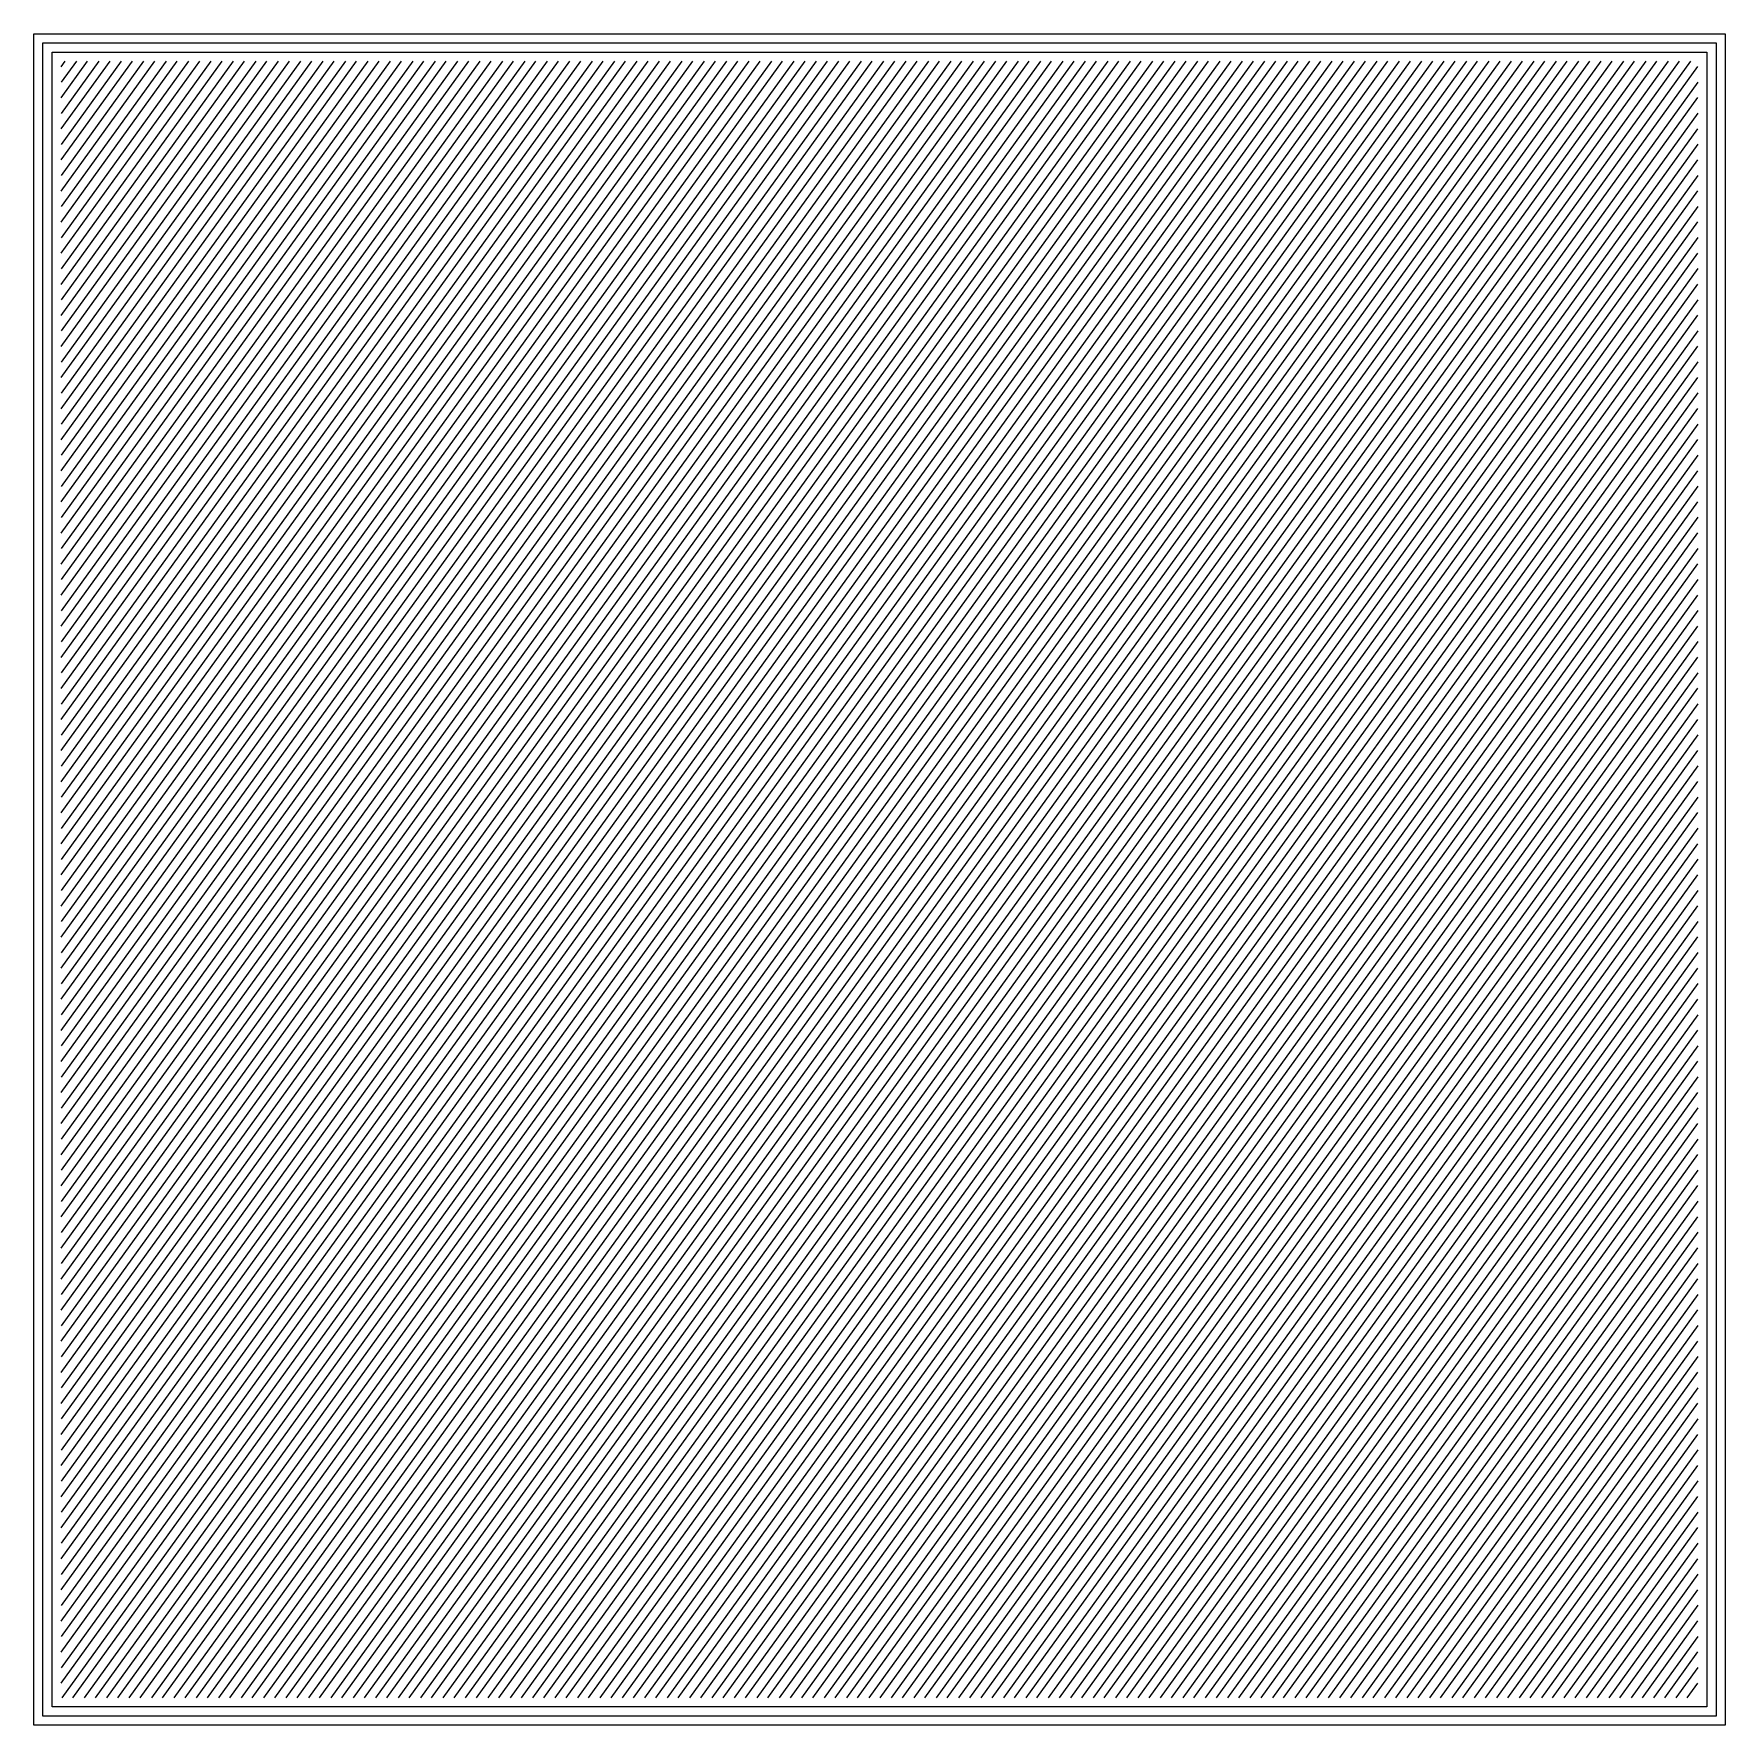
# Model space of a CAD drawing. Header units: metres. Extents: x 0.1 to 14.9, y 0.1 to 14.9.
import ezdxf

# ---------------------------------------------------------------- set-up
doc = ezdxf.new("R2010")
doc.units = ezdxf.units.M

msp = doc.modelspace()

# ---------------------------------------------------------------- linework, layer by layer
for p, q in [((0.299, 14.65142), (0.33475, 14.701)), ((0.43339, 14.701), (0.299, 14.51466)), ((0.299, 14.3779), (0.53202, 14.701)), ((0.63067, 14.701), (0.299, 14.24113)), ((0.299, 14.10438), (0.72929, 14.701)), ((0.82793, 14.701), (0.299, 13.96761)), ((0.299, 13.83085), (0.92657, 14.701)), ((1.02521, 14.701), (0.299, 13.69408)), ((0.299, 13.55733), (1.12384, 14.701)), ((1.22248, 14.701), (0.299, 13.42056)), ((0.299, 13.28381), (1.32111, 14.701)), ((1.41975, 14.701), (0.299, 13.14704)), ((0.299, 13.01028), (1.51838, 14.701)), ((1.61702, 14.701), (0.299, 12.87351)), ((0.299, 12.73676), (1.71565, 14.701)), ((1.8143, 14.701), (0.299, 12.59999)), ((0.299, 12.46323), (1.91292, 14.701)), ((2.01156, 14.701), (0.299, 12.32647)), ((0.299, 12.18971), (2.11019, 14.701)), ((2.20884, 14.701), (0.299, 12.05294)), ((0.299, 11.91619), (2.30747, 14.701)), ((2.40611, 14.701), (0.299, 11.77942)), ((0.299, 11.64266), (2.50474, 14.701)), ((2.60338, 14.701), (0.299, 11.5059)), ((0.299, 11.36914), (2.70201, 14.701)), ((2.80065, 14.701), (0.299, 11.23237)), ((0.299, 11.09562), (2.89928, 14.701)), ((2.99792, 14.701), (0.299, 10.95885)), ((0.299, 10.82209), (3.09655, 14.701)), ((3.19519, 14.701), (0.299, 10.68532)), ((0.299, 10.54857), (3.29382, 14.701)), ((3.39247, 14.701), (0.299, 10.4118)), ((0.299, 10.27505), (3.4911, 14.701)), ((3.58974, 14.701), (0.299, 10.13828)), ((0.299, 10.00152), (3.68837, 14.701)), ((3.78701, 14.701), (0.299, 9.86475)), ((0.299, 9.72799), (3.88564, 14.701)), ((3.98428, 14.701), (0.299, 9.59123)), ((0.299, 9.45447), (4.08292, 14.701)), ((4.18155, 14.701), (0.299, 9.31771)), ((0.299, 9.18095), (4.28018, 14.701)), ((4.37882, 14.701), (0.299, 9.04418)), ((0.299, 8.90742), (4.47746, 14.701)), ((4.57609, 14.701), (0.299, 8.77066)), ((0.299, 8.63389), (4.67473, 14.701)), ((4.77337, 14.701), (0.299, 8.49713)), ((0.299, 8.36037), (4.872, 14.701)), ((4.97064, 14.701), (0.299, 8.22361)), ((0.299, 8.08685), (5.06927, 14.701)), ((5.16791, 14.701), (0.299, 7.95009)), ((0.299, 7.81332), (5.26654, 14.701)), ((5.36518, 14.701), (0.299, 7.67656)), ((0.299, 7.5398), (5.46381, 14.701)), ((5.56245, 14.701), (0.299, 7.40304)), ((0.299, 7.26627), (5.66109, 14.701)), ((5.75972, 14.701), (0.299, 7.12952)), ((0.299, 6.99275), (5.85835, 14.701)), ((5.95699, 14.701), (0.299, 6.85599)), ((0.299, 6.71923), (6.05563, 14.701)), ((6.15426, 14.701), (0.299, 6.58247)), ((0.299, 6.4457), (6.2529, 14.701)), ((6.35154, 14.701), (0.299, 6.30895)), ((0.299, 6.17218), (6.45017, 14.701)), ((6.54881, 14.701), (0.299, 6.03542)), ((0.299, 5.89866), (6.64744, 14.701)), ((6.74608, 14.701), (0.299, 5.7619)), ((0.299, 5.62513), (6.84471, 14.701)), ((6.94335, 14.701), (0.299, 5.48838)), ((0.299, 5.35161), (7.04198, 14.701)), ((7.14062, 14.701), (0.299, 5.21485)), ((0.299, 5.07809), (7.23926, 14.701)), ((7.33789, 14.701), (0.299, 4.94133)), ((0.299, 4.80457), (7.43653, 14.701)), ((7.53517, 14.701), (0.299, 4.6678)), ((0.299, 4.53104), (7.6338, 14.701)), ((7.73244, 14.701), (0.299, 4.39428)), ((0.299, 4.25751), (7.83107, 14.701)), ((7.92971, 14.701), (0.299, 4.12076)), ((0.299, 3.98399), (8.02834, 14.701)), ((8.12698, 14.701), (0.299, 3.84723)), ((0.299, 3.71046), (8.22561, 14.701)), ((8.32425, 14.701), (0.299, 3.57371)), ((0.299, 3.43694), (8.42289, 14.701)), ((8.52152, 14.701), (0.299, 3.30018)), ((0.299, 3.16342), (8.62016, 14.701)), ((8.71879, 14.701), (0.299, 3.02666)), ((0.299, 2.88989), (8.81743, 14.701)), ((8.91607, 14.701), (0.299, 2.75314)), ((0.299, 2.61637), (9.0147, 14.701)), ((9.11334, 14.701), (0.299, 2.47961)), ((0.299, 2.34285), (9.21197, 14.701)), ((9.31061, 14.701), (0.299, 2.20609)), ((0.299, 2.06932), (9.40925, 14.701)), ((9.50788, 14.701), (0.299, 1.93257)), ((0.299, 1.7958), (9.60652, 14.701)), ((9.70515, 14.701), (0.299, 1.65904)), ((0.299, 1.52228), (9.8038, 14.701)), ((9.90242, 14.701), (0.299, 1.38552)), ((0.299, 1.24875), (10.00107, 14.701)), ((10.0997, 14.701), (0.299, 1.112)), ((0.299, 0.97523), (10.19834, 14.701)), ((10.29697, 14.701), (0.299, 0.83847)), ((0.299, 0.70171), (10.39561, 14.701)), ((10.49424, 14.701), (0.299, 0.56495)), ((0.299, 0.42818), (10.59288, 14.701)), ((10.69151, 14.701), (0.30446, 0.299)), ((0.4031, 0.299), (10.79015, 14.701)), ((10.88878, 14.701), (0.50173, 0.299)), ((0.60037, 0.299), (10.98743, 14.701)), ((11.08605, 14.701), (0.699, 0.299)), ((0.79764, 0.299), (11.1847, 14.701)), ((11.28333, 14.701), (0.89627, 0.299)), ((0.99492, 0.299), (11.38197, 14.701)), ((11.4806, 14.701), (1.09354, 0.299)), ((1.19219, 0.299), (11.57924, 14.701)), ((11.67787, 14.701), (1.29082, 0.299)), ((1.38945, 0.299), (11.77651, 14.701)), ((11.87514, 14.701), (1.48809, 0.299)), ((1.58673, 0.299), (11.97378, 14.701)), ((12.07241, 14.701), (1.68536, 0.299)), ((1.784, 0.299), (12.17105, 14.701)), ((12.26968, 14.701), (1.88263, 0.299)), ((1.98127, 0.299), (12.36833, 14.701)), ((12.46695, 14.701), (2.0799, 0.299)), ((2.17855, 0.299), (12.56559, 14.701)), ((12.66423, 14.701), (2.27717, 0.299)), ((2.37582, 0.299), (12.76286, 14.701)), ((12.8615, 14.701), (2.47445, 0.299)), ((2.57308, 0.299), (12.96014, 14.701)), ((13.05877, 14.701), (2.67172, 0.299)), ((2.77036, 0.299), (13.15741, 14.701)), ((13.25604, 14.701), (2.86899, 0.299)), ((2.96763, 0.299), (13.35468, 14.701)), ((13.45331, 14.701), (3.06626, 0.299)), ((3.1649, 0.299), (13.55196, 14.701)), ((13.65058, 14.701), (3.26353, 0.299)), ((3.36218, 0.299), (13.74922, 14.701)), ((13.84786, 14.701), (3.4608, 0.299)), ((3.55944, 0.299), (13.94649, 14.701)), ((14.04513, 14.701), (3.65808, 0.299)), ((3.75671, 0.299), (14.14377, 14.701)), ((14.2424, 14.701), (3.85535, 0.299)), ((3.95398, 0.299), (14.34104, 14.701)), ((14.43967, 14.701), (4.05262, 0.299)), ((4.15126, 0.299), (14.53831, 14.701)), ((14.63694, 14.701), (4.24989, 0.299)), ((4.34853, 0.299), (14.701, 14.65304)), ((14.701, 14.51629), (4.44716, 0.299)), ((4.5458, 0.299), (14.701, 14.37952)), ((14.701, 14.24276), (4.64443, 0.299)), ((4.74307, 0.299), (14.701, 14.106)), ((14.701, 13.96924), (4.84171, 0.299)), ((4.94034, 0.299), (14.701, 13.83247)), ((14.701, 13.69572), (5.03899, 0.299)), ((5.13761, 0.299), (14.701, 13.55895)), ((14.701, 13.4222), (5.23625, 0.299)), ((5.33489, 0.299), (14.701, 13.28543)), ((14.701, 13.14867), (5.43353, 0.299)), ((5.53216, 0.299), (14.701, 13.01191)), ((14.701, 12.87515), (5.6308, 0.299)), ((5.72943, 0.299), (14.701, 12.73838)), ((14.701, 12.60163), (5.82807, 0.299)), ((5.9267, 0.299), (14.701, 12.46486)), ((14.701, 12.3281), (6.02534, 0.299)), ((6.12397, 0.299), (14.701, 12.19134)), ((14.701, 12.05458), (6.22262, 0.299)), ((6.32124, 0.299), (14.701, 11.91781)), ((14.701, 11.78106), (6.41988, 0.299)), ((6.51852, 0.299), (14.701, 11.64429)), ((14.701, 11.50753), (6.61715, 0.299)), ((6.71579, 0.299), (14.701, 11.37076)), ((14.701, 11.234), (6.81443, 0.299)), ((6.91306, 0.299), (14.701, 11.09724)), ((14.701, 10.96048), (7.0117, 0.299)), ((7.11033, 0.299), (14.701, 10.82372)), ((14.701, 10.68695), (7.20897, 0.299)), ((7.3076, 0.299), (14.701, 10.55019)), ((14.701, 10.41343), (7.40624, 0.299)), ((7.50487, 0.299), (14.701, 10.27666)), ((14.701, 10.13991), (7.60351, 0.299)), ((7.70214, 0.299), (14.701, 10.00314)), ((14.701, 9.86638), (7.80078, 0.299)), ((7.89942, 0.299), (14.701, 9.72962)), ((14.701, 9.59286), (7.99805, 0.299)), ((8.09669, 0.299), (14.701, 9.45609)), ((14.701, 9.31934), (8.19533, 0.299)), ((8.29396, 0.299), (14.701, 9.18257)), ((14.701, 9.04581), (8.3926, 0.299)), ((8.49123, 0.299), (14.701, 8.90905)), ((14.701, 8.77229), (8.58987, 0.299)), ((8.6885, 0.299), (14.701, 8.63553)), ((14.701, 8.49877), (8.78714, 0.299)), ((8.88577, 0.299), (14.701, 8.362)), ((14.701, 8.22525), (8.98441, 0.299)), ((9.08305, 0.299), (14.701, 8.08848)), ((14.701, 7.95172), (9.18168, 0.299)), ((9.28032, 0.299), (14.701, 7.81496)), ((14.701, 7.67819), (9.37896, 0.299)), ((9.47759, 0.299), (14.701, 7.54143)), ((14.701, 7.40467), (9.57623, 0.299)), ((9.67486, 0.299), (14.701, 7.26791)), ((14.701, 7.13115), (9.7735, 0.299)), ((9.87213, 0.299), (14.701, 6.99439)), ((14.701, 6.85762), (9.97077, 0.299)), ((10.0694, 0.299), (14.701, 6.72086)), ((14.701, 6.58409), (10.16804, 0.299)), ((10.26668, 0.299), (14.701, 6.44733)), ((14.701, 6.31057), (10.36532, 0.299)), ((10.46395, 0.299), (14.701, 6.17381)), ((14.701, 6.03705), (10.56259, 0.299)), ((10.66122, 0.299), (14.701, 5.90029)), ((14.701, 5.76352), (10.75986, 0.299)), ((10.85849, 0.299), (14.701, 5.62677)), ((14.701, 5.48999), (10.95713, 0.299)), ((11.05576, 0.299), (14.701, 5.35324)), ((14.701, 5.21647), (11.1544, 0.299)), ((11.25303, 0.299), (14.701, 5.07972)), ((14.701, 4.94295), (11.35167, 0.299)), ((11.4503, 0.299), (14.701, 4.8062)), ((14.701, 4.66942), (11.54895, 0.299)), ((11.64758, 0.299), (14.701, 4.53267)), ((14.701, 4.3959), (11.74622, 0.299)), ((11.84485, 0.299), (14.701, 4.25915)), ((14.701, 4.12238), (11.94349, 0.299)), ((12.04212, 0.299), (14.701, 3.98562)), ((14.701, 3.84886), (12.14076, 0.299)), ((12.23939, 0.299), (14.701, 3.7121)), ((14.701, 3.57533), (12.33803, 0.299)), ((12.43666, 0.299), (14.701, 3.43858)), ((14.701, 3.30181), (12.5353, 0.299)), ((12.63393, 0.299), (14.701, 3.16505)), ((14.701, 3.02829), (12.73257, 0.299)), ((12.83121, 0.299), (14.701, 2.89153)), ((14.701, 2.75476), (12.92985, 0.299)), ((13.02848, 0.299), (14.701, 2.61801)), ((14.701, 2.48123), (13.12712, 0.299)), ((13.22575, 0.299), (14.701, 2.34448)), ((14.701, 2.20771), (13.32439, 0.299)), ((13.42302, 0.299), (14.701, 2.07096)), ((14.701, 1.93419), (13.52166, 0.299)), ((13.62029, 0.299), (14.701, 1.79744)), ((14.701, 1.66066), (13.71893, 0.299)), ((13.81756, 0.299), (14.701, 1.52391)), ((14.701, 1.38714), (13.9162, 0.299)), ((14.01483, 0.299), (14.701, 1.25039)), ((14.701, 1.11362), (14.11348, 0.299)), ((14.21211, 0.299), (14.701, 0.97686)), ((14.701, 0.8401), (14.31074, 0.299)), ((14.40938, 0.299), (14.701, 0.70334)), ((14.701, 0.56657), (14.50802, 0.299)), ((14.60665, 0.299), (14.701, 0.42982))]:
    msp.add_line(p, q)
for points in [[(14.941, 0.059), (0.059, 0.059), (0.059, 14.941), (14.941, 14.941), (14.941, 0.059)], [(14.861, 0.139), (0.139, 0.139), (0.139, 14.861), (14.861, 14.861), (14.861, 0.139)], [(14.781, 0.219), (0.219, 0.219), (0.219, 14.781), (14.781, 14.781), (14.781, 0.219)]]:
    msp.add_lwpolyline(points, close=True)

doc.saveas('drawing.dxf')
